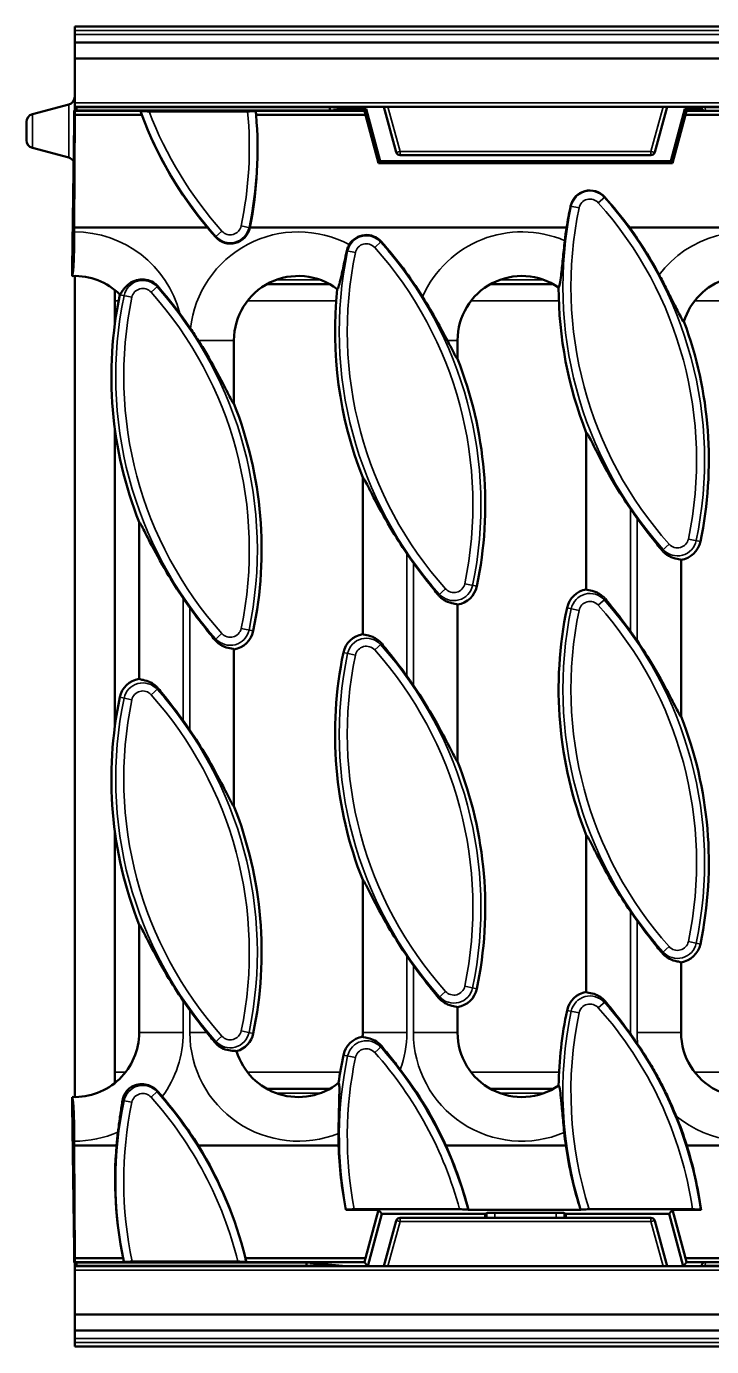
# Model space of a CAD drawing. Header units: millimetres. Extents: x 0 to 1485, y 0 to 1050.
# Drawn here: x 442.5 to 527.7, y 411.2 to 575.2 of the extents above; entities that cross this region are included whole.
import ezdxf

# ---------------------------------------------------------------- set-up
doc = ezdxf.new("R2010")
doc.units = ezdxf.units.MM
doc.header["$LTSCALE"] = 2.5
doc.layers.add('Sichtbar (ISO)', color=7, linetype='Continuous', lineweight=50)
doc.layers.add('Sichtbar schmal (ISO)', color=7, linetype='Continuous', lineweight=35)

msp = doc.modelspace()

# ---------------------------------------------------------------- linework, layer by layer
at = {"layer": 'Sichtbar (ISO)'}
for p, q in [((1448.542, 575.179), (448.542, 575.179)), ((448.542, 575.179), (448.542, 564.732)), ((1448.542, 573.179), (448.542, 573.179)), ((1448.542, 571.179), (448.542, 571.179)), ((447.801, 565.481), (443.283, 564.27)), ((480.233, 564.732), (448.49, 564.732)), ((448.49, 564.732), (448.49, 563.179)), ((448.542, 564.679), (448.49, 564.732)), ((448.542, 564.179), (448.49, 550.179)), ((448.542, 565.179), (487.279, 565.179)), ((456.687, 564.679), (448.542, 564.679)), ((448.542, 564.679), (448.542, 564.179)), ((448.542, 564.179), (456.876, 564.179)), ((448.78, 565.127), (480.233, 565.127)), ((448.78, 564.732), (448.78, 565.127)), ((456.697, 564.675), (456.687, 564.679)), ((470.027, 564.627), (457.779, 564.627)), ((471.03, 564.679), (471.023, 564.675)), ((484.542, 564.679), (471.03, 564.679)), ((471.073, 564.179), (484.676, 564.179)), ((480.233, 564.732), (480.233, 565.127)), ((480.233, 565.127), (482.41, 564.929)), ((482.542, 564.941), (480.233, 564.732)), ((484.743, 564.941), (482.542, 564.941)), ((484.542, 564.679), (484.743, 564.941)), ((484.676, 564.179), (484.542, 564.679)), ((486.301, 558.202), (484.676, 564.179)), ((486.485, 558.441), (484.743, 564.941)), ((488.487, 559.546), (486.933, 565.179)), ((487.44, 565.18), (521.645, 565.18)), ((522.151, 565.179), (520.597, 559.546)), ((521.805, 565.179), (681.279, 565.179)), ((524.341, 564.941), (522.599, 558.441)), ((524.408, 564.179), (522.783, 558.202)), ((526.486, 564.941), (524.341, 564.941)), ((524.542, 564.679), (524.341, 564.941)), ((524.542, 564.679), (524.408, 564.179)), ((524.408, 564.179), (565.829, 564.179)), ((566.052, 564.679), (524.542, 564.679)), ((526.408, 565.179), (526.443, 565.05)), ((556.283, 565.167), (526.802, 565.167)), ((442.542, 561.054), (442.542, 563.304)), ((448.49, 563.179), (448.228, 545.179)), ((447.801, 558.878), (443.283, 560.088)), ((486.301, 558.202), (486.485, 558.441)), ((522.783, 558.202), (486.301, 558.202)), ((522.599, 558.441), (486.485, 558.441)), ((488.969, 559.179), (520.115, 559.179)), ((522.783, 558.202), (522.599, 558.441)), ((448.49, 550.179), (448.49, 549.656)), ((448.49, 550.179), (465.02, 550.179)), ((470.292, 550.179), (509.647, 550.179)), ((517.483, 550.179), (536.904, 550.179)), ((448.228, 545.179), (448.228, 544.173)), ((448.542, 442.179), (448.542, 544.179)), ((472.447, 543.179), (480.193, 543.179)), ((500.225, 543.179), (507.971, 543.179)), ((453.542, 542.424), (453.542, 538.318)), ((468.32, 528.326), (468.32, 536.179)), ((496.098, 533.882), (496.098, 536.179)), ((453.542, 525.129), (453.542, 488.318)), ((512.098, 524.699), (512.098, 505.23)), ((484.32, 519.143), (484.32, 499.674)), ((456.542, 513.588), (456.542, 494.118)), ((523.876, 489.437), (523.876, 508.907)), ((496.098, 483.882), (496.098, 503.351)), ((468.32, 478.326), (468.32, 497.796)), ((453.542, 475.129), (453.542, 443.934)), ((512.098, 474.699), (512.098, 455.23)), ((484.32, 469.143), (484.32, 450.179)), ((456.542, 463.588), (456.542, 450.179)), ((523.876, 450.179), (523.876, 458.907)), ((496.098, 450.179), (496.098, 453.351)), ((480.193, 443.179), (472.447, 443.179)), ((507.971, 443.179), (500.225, 443.179)), ((448.228, 442.185), (448.228, 441.179)), ((448.228, 441.179), (448.49, 423.179)), ((448.49, 436.702), (448.49, 436.179)), ((448.49, 436.179), (448.542, 422.179)), ((448.49, 436.179), (453.741, 436.179)), ((463.877, 436.179), (481.329, 436.179)), ((494.645, 436.179), (509.548, 436.179)), ((524.57, 436.179), (538.415, 436.179)), ((482.223, 428.157), (482.263, 428.184)), ((486.301, 428.157), (482.223, 428.157)), ((483.268, 428.232), (496.357, 428.232)), ((486.301, 428.157), (484.676, 422.179)), ((486.686, 427.655), (486.301, 428.157)), ((497.401, 428.184), (497.41, 428.179)), ((497.454, 428.157), (511.393, 428.157)), ((511.425, 428.179), (511.432, 428.184)), ((512.462, 428.232), (525.285, 428.232)), ((522.398, 427.655), (522.783, 428.157)), ((524.408, 422.179), (522.783, 428.157)), ((526.347, 428.157), (522.783, 428.157)), ((526.298, 428.184), (526.347, 428.157)), ((486.686, 427.655), (484.951, 421.179)), ((499.542, 427.655), (486.686, 427.655)), ((486.933, 421.179), (488.487, 426.812)), ((520.115, 427.179), (488.969, 427.179)), ((499.542, 427.655), (499.725, 427.765)), ((499.542, 427.179), (499.542, 427.655)), ((500.721, 427.812), (508.363, 427.812)), ((509.36, 427.765), (509.542, 427.655)), ((522.398, 427.655), (509.542, 427.655)), ((509.542, 427.179), (509.542, 427.655)), ((520.597, 426.812), (522.151, 421.179)), ((524.134, 421.179), (522.398, 427.655)), ((448.49, 423.179), (448.49, 421.627)), ((448.542, 421.679), (448.49, 421.627)), ((448.49, 421.627), (477.346, 421.627)), ((448.542, 422.179), (448.542, 421.679)), ((448.542, 422.179), (454.565, 422.179)), ((448.542, 421.679), (454.667, 421.679)), ((448.542, 411.179), (448.542, 421.627)), ((448.78, 421.232), (448.78, 421.627)), ((454.667, 421.679), (454.674, 421.684)), ((455.682, 421.732), (468.824, 421.732)), ((484.676, 422.179), (469.746, 422.179)), ((469.861, 421.684), (469.87, 421.679)), ((484.542, 421.679), (469.87, 421.679)), ((477.346, 421.627), (482.277, 421.179)), ((477.346, 421.232), (477.346, 421.627)), ((484.676, 422.179), (484.542, 421.679)), ((484.926, 421.179), (484.542, 421.679)), ((524.159, 421.179), (524.542, 421.679)), ((524.542, 421.679), (524.408, 422.179)), ((524.408, 422.179), (544.562, 422.179)), ((524.542, 421.679), (544.882, 421.679)), ((487.279, 421.179), (448.542, 421.179)), ((477.346, 421.232), (448.78, 421.232)), ((479.523, 421.429), (477.346, 421.232)), ((521.645, 421.179), (487.44, 421.179)), ((681.279, 421.179), (521.805, 421.179)), ((526.443, 421.309), (526.408, 421.179)), ((526.802, 421.192), (556.283, 421.192)), ((448.542, 415.179), (1448.542, 415.179)), ((448.542, 413.179), (1448.542, 413.179)), ((448.542, 411.179), (1448.542, 411.179))]:
    msp.add_line(p, q, dxfattribs=at)
for centre, radius, start, end in [((447.542, 566.447), 1, 285, 0), ((443.542, 563.304), 1, 105, 180), ((502.614, 581.724), 48.988, 200.36126, 200.98631), ((422.249, 560.19), 48.988, 4.67081, 5.25781), ((526.926, 565.179), 0.5, 195, 231.45034), ((443.542, 561.054), 1, 180, 255), ((488.969, 559.679), 0.5, 195.42277, 270), ((520.115, 559.679), 0.5, 270, 344.57723), ((447.542, 557.912), 1, 28.61193, 75), ((502.614, 581.724), 49.075, 219.9997, 221.785), ((467.866, 550.673), 2.475, 221.785, 348.215), ((422.249, 560.19), 49.075, 348.215, 348.22952), ((558.169, 542.835), 49.075, 171.39317, 173.30397), ((477.804, 521.301), 49.075, 27.98404, 36.04675), ((484.774, 546.797), 2.475, 41.785, 148.90769), ((450.026, 515.746), 49.075, 31.76556, 41.785), ((448.542, 536.179), 8, 45.45113, 92.25264), ((476.32, 536.179), 8, 52.77023, 180), ((504.098, 536.179), 8, 55.25884, 180), ((531.876, 536.179), 8, 52.12771, 162.98103), ((502.614, 531.724), 49.513, 168.215, 201.48707), ((456.996, 541.241), 2.913, 167.32634, 168.215), ((530.391, 537.279), 49.513, 173.89055, 201.48707), ((558.169, 542.835), 49.513, 180.09475, 201.48707), ((422.249, 510.19), 49.075, 34.02211, 36.68994), ((477.804, 521.301), 49.513, 348.215, 20.35163), ((450.026, 515.746), 49.513, 348.215, 21.48707), ((422.249, 510.19), 49.513, 348.215, 21.48707), ((558.169, 542.835), 49.075, 214.18932, 215.86414), ((523.422, 511.784), 2.913, 278.9616, 348.215), ((530.391, 537.279), 49.075, 214.18932, 215.86414), ((495.644, 506.228), 2.913, 278.9616, 348.215), ((512.551, 502.353), 2.913, 98.9616, 168.215), ((502.614, 531.724), 49.075, 214.18932, 215.86414), ((558.169, 492.835), 49.513, 168.215, 201.48707), ((467.866, 500.673), 2.913, 278.9616, 348.215), ((484.774, 496.797), 2.913, 98.9616, 168.215), ((477.804, 471.301), 49.075, 34.18932, 35.86414), ((530.391, 487.279), 49.513, 168.215, 201.48707), ((456.996, 491.241), 2.913, 98.9616, 168.215), ((450.026, 465.746), 49.075, 34.18932, 35.86414), ((502.614, 481.724), 49.513, 168.215, 201.48707), ((422.249, 460.19), 49.075, 34.18932, 35.86414), ((477.804, 471.301), 49.513, 348.215, 21.48707), ((450.026, 465.746), 49.513, 348.215, 21.48707), ((422.249, 460.19), 49.513, 348.215, 21.48707), ((558.169, 492.835), 49.075, 214.18932, 215.86414), ((523.422, 461.784), 2.913, 278.9616, 348.215), ((530.391, 487.279), 49.075, 214.18932, 215.86414), ((495.644, 456.228), 2.913, 278.9616, 348.215), ((512.551, 452.353), 2.913, 98.9616, 168.215), ((502.614, 481.724), 49.075, 214.18932, 215.86414), ((558.169, 442.835), 49.513, 168.215, 179.10369), ((448.542, 450.179), 8, 267.74736, 0), ((467.866, 450.673), 2.913, 285.82209, 348.215), ((484.774, 446.797), 2.913, 99.2831, 168.215), ((476.32, 450.179), 8, 356.36029, 0), ((504.098, 450.179), 8, 180, 304.79339), ((477.804, 421.301), 49.075, 34.03523, 35.86531), ((531.876, 450.179), 8, 180, 306.65347), ((476.32, 450.179), 8, 196.77438, 308.76618), ((530.391, 437.279), 49.513, 168.215, 172.26714), ((450.026, 415.746), 49.075, 24.60582, 37.44438), ((422.249, 410.19), 49.075, 31.97697, 40.75463), ((477.804, 421.301), 49.075, 17.64797, 22.17556), ((502.614, 431.724), 49.075, 172.86321, 174.79115), ((530.391, 437.279), 49.075, 179.55224, 181.28461), ((558.169, 442.835), 49.075, 185.9238, 187.79471), ((488.969, 426.679), 0.5, 90, 164.57723), ((520.115, 426.679), 0.5, 15.42277, 90), ((502.614, 431.724), 48.988, 191.23527, 191.83212), ((422.249, 410.19), 48.988, 13.56396, 14.16632), ((526.926, 421.179), 0.5, 128.54966, 165)]:
    msp.add_arc(centre, radius, start, end, dxfattribs=at)
for centre, major_axis, ratio, start_param, end_param in [((502.614, 581.418), (0, -48.88), 0.9999805, 5.0728279, 5.4057186), ((422.249, 559.884), (0, 49.014), 0.9999805, 4.5130771, 4.8001369), ((526.788, 565.692), (0.137, -0.51), 0.947813, 5.8149227, 6.0344777), ((512.551, 552.337), (0, 2.462), 0.9999805, 5.4463248, 7.6421811), ((558.169, 542.528), (0, -49.123), 0.9999805, 4.5005884, 4.5559955), ((477.804, 520.993), (0, 49.257), 0.9999805, 5.3465668, 5.4463248), ((502.614, 432.03), (0, -49.049), 0.9999805, 4.6277026, 4.9146072), ((422.249, 410.496), (0, 48.915), 0.9999805, 4.953574, 5.2651826), ((530.391, 437.586), (0, -49.084), 0.9999805, 4.7410569, 4.9056969), ((450.026, 416.052), (0, 48.949), 0.9999805, 4.962284, 5.1361524), ((558.169, 443.142), (0, -49.119), 0.9999805, 4.8546212, 5.0224113), ((477.804, 421.607), (0, 48.984), 0.9999805, 4.8464974, 5.0144434), ((500.721, 427.76), (1, 0), 0.0524078, 1.5707963, 3.0543262), ((508.363, 427.76), (1, 0), 0.0524078, 0.0872665, 1.5707963), ((526.788, 420.666), (0.137, 0.51), 0.947813, 0.2487076, 0.4682626)]:
    msp.add_ellipse(centre, major_axis=major_axis, ratio=ratio, start_param=start_param, end_param=end_param, dxfattribs=at)
for points, knots in [([(457.779, 564.627), (457.644, 564.627), (457.485, 564.628), (457.237, 564.634), (457.103, 564.638), (456.916, 564.647), (456.827, 564.654), (456.737, 564.664), (456.708, 564.67), (456.697, 564.675)], [0.45939359, 0.45939359, 0.45939359, 0.45939359, 0.4998742, 0.4998742, 0.5393655, 0.5393655, 0.57730572, 0.57730572, 0.60521868, 0.60521868, 0.60521868, 0.60521868]), ([(471.023, 564.675), (471.014, 564.669), (470.988, 564.664), (470.905, 564.653), (470.823, 564.647), (470.649, 564.638), (470.525, 564.633), (470.297, 564.628), (470.151, 564.627), (470.027, 564.627)], [0.00844283, 0.00844283, 0.00844283, 0.00844283, 0.03703148, 0.03703148, 0.07402548, 0.07402548, 0.1110841, 0.1110841, 0.14829032, 0.14829032, 0.14829032, 0.14829032]), ([(448.49, 549.656), (448.49, 549.317), (448.488, 548.947), (448.48, 548.222), (448.475, 547.867), (448.461, 547.24), (448.452, 546.91), (448.431, 546.294), (448.418, 546.008), (448.393, 545.528), (448.378, 545.289), (448.346, 544.876), (448.328, 544.703), (448.295, 544.442), (448.277, 544.33), (448.248, 544.219), (448.238, 544.191), (448.228, 544.173)], [0.81498776, 0.81498776, 0.81498776, 0.81498776, 0.9167249, 0.9167249, 1.01846204, 1.01846204, 1.1203238, 1.1203238, 1.22218557, 1.22218557, 1.32419673, 1.32419673, 1.42620789, 1.42620789, 1.52825925, 1.52825925, 1.58193769, 1.58193769, 1.58193769, 1.58193769]), ([(482.345, 547.304), (482.37, 547.413), (482.401, 547.521), (482.497, 547.783), (482.568, 547.933), (482.654, 548.075)], [-0.083903545, -0.083903545, -0.083903545, -0.083903545, -0.04982625, -0.04982625, 0, 0, 0, 0]), ([(508.657, 542.753), (508.71, 542.784), (508.762, 542.941), (508.862, 543.474), (508.911, 543.843), (509.028, 544.853), (509.098, 545.542), (509.253, 547.01), (509.338, 547.781), (509.429, 548.557)], [-0.84847316, -0.84847316, -0.84847316, -0.84847316, -0.66283823, -0.66283823, -0.47724944, -0.47724944, -0.23448502, -0.23448502, 0, 0, 0, 0]), ([(481.16, 542.549), (481.218, 542.576), (481.286, 542.727), (481.445, 543.246), (481.534, 543.607), (481.757, 544.586), (481.896, 545.242), (482.144, 546.389), (482.243, 546.842), (482.345, 547.304)], [-0.84066983, -0.84066983, -0.84066983, -0.84066983, -0.65304242, -0.65304242, -0.46580905, -0.46580905, -0.22987936, -0.22987936, -0.08609068, -0.08609068, -0.08609068, -0.08609068]), ([(454.154, 541.88), (454.211, 541.9), (454.285, 542.024), (454.466, 542.314), (454.599, 542.526), (455.001, 542.985), (455.257, 543.212), (455.844, 543.546), (456.142, 543.657), (456.765, 543.768), (457.09, 543.771), (457.735, 543.648), (458.042, 543.528), (458.517, 543.224), (458.695, 543.072), (458.85, 542.898)], [-0.84787272, -0.84787272, -0.84787272, -0.84787272, -0.74628622, -0.74628622, -0.62471501, -0.62471501, -0.50102747, -0.50102747, -0.39652118, -0.39652118, -0.29431906, -0.29431906, -0.19487339, -0.19487339, -0.12467556, -0.12467556, -0.12467556, -0.12467556]), ([(521.141, 544.329), (521.425, 543.794), (521.704, 543.26), (522.24, 542.218), (522.496, 541.711), (523.073, 540.563), (523.364, 539.977), (523.76, 539.209), (523.907, 538.936), (524.114, 538.606), (524.184, 538.522), (524.226, 538.521)], [-0.84457656, -0.84457656, -0.84457656, -0.84457656, -0.68304025, -0.68304025, -0.52116384, -0.52116384, -0.29205806, -0.29205806, -0.13201499, -0.13201499, 0, 0, 0, 0]), ([(491.75, 541.581), (492.43, 540.484), (493.017, 539.486), (493.993, 537.771), (494.457, 536.912), (494.834, 536.179)], [-0.50305137, -0.50305137, -0.50305137, -0.50305137, -0.28176092, -0.28176092, 0, 0, 0, 0]), ([(463.887, 536.179), (464.231, 535.639), (464.57, 535.089), (465.675, 533.232), (466.382, 531.927), (467.335, 530.086), (467.735, 529.279), (468.074, 528.658), (468.148, 528.529), (468.259, 528.365), (468.298, 528.324), (468.32, 528.326)], [3.7439452, 3.7439452, 3.7439452, 3.7439452, 3.9247289, 3.9247289, 4.355561, 4.355561, 4.6258932, 4.6258932, 4.7021961, 4.7021961, 4.7731285, 4.7731285, 4.7731285, 4.7731285]), ([(494.834, 536.179), (495.097, 535.669), (495.338, 535.19), (495.67, 534.548), (495.798, 534.305), (495.995, 533.972), (496.065, 533.879), (496.098, 533.882)], [1.15075263, 1.15075263, 1.15075263, 1.15075263, 1.33280125, 1.33280125, 1.44566976, 1.44566976, 1.55314882, 1.55314882, 1.55314882, 1.55314882]), ([(517.575, 515.258), (516.88, 516.282), (516.176, 517.385), (514.743, 519.793), (514.035, 521.098), (513.083, 522.939), (512.682, 523.747), (512.344, 524.368), (512.27, 524.496), (512.159, 524.66), (512.119, 524.701), (512.098, 524.699)], [3.5624746, 3.5624746, 3.5624746, 3.5624746, 3.9247289, 3.9247289, 4.355561, 4.355561, 4.6258932, 4.6258932, 4.7021961, 4.7021961, 4.7731285, 4.7731285, 4.7731285, 4.7731285]), ([(489.797, 509.703), (489.102, 510.726), (488.398, 511.83), (486.965, 514.237), (486.258, 515.542), (485.305, 517.383), (484.905, 518.191), (484.566, 518.812), (484.492, 518.94), (484.381, 519.104), (484.342, 519.145), (484.32, 519.143)], [3.5624746, 3.5624746, 3.5624746, 3.5624746, 3.9247289, 3.9247289, 4.355561, 4.355561, 4.6258932, 4.6258932, 4.7021961, 4.7021961, 4.7731285, 4.7731285, 4.7731285, 4.7731285]), ([(462.019, 504.147), (461.324, 505.171), (460.62, 506.274), (459.187, 508.682), (458.48, 509.987), (457.528, 511.828), (457.127, 512.635), (456.788, 513.256), (456.714, 513.385), (456.603, 513.549), (456.564, 513.59), (456.542, 513.588)], [3.5624746, 3.5624746, 3.5624746, 3.5624746, 3.9247289, 3.9247289, 4.355561, 4.355561, 4.6258932, 4.6258932, 4.7021961, 4.7021961, 4.7731285, 4.7731285, 4.7731285, 4.7731285]), ([(521.513, 510.078), (521.307, 510.327), (521.095, 510.585), (520.173, 511.724), (519.438, 512.669), (518.656, 513.729), (518.527, 513.905), (518.398, 514.084)], [0.63592099, 0.63592099, 0.63592099, 0.63592099, 0.73601981, 0.73601981, 1.06711662, 1.06711662, 1.13164015, 1.13164015, 1.13164015, 1.13164015]), ([(523.876, 508.907), (523.833, 508.942), (523.726, 508.966), (523.336, 509.039), (523.006, 509.098), (522.506, 509.308), (522.354, 509.383), (522.046, 509.575), (521.891, 509.693), (521.672, 509.898), (521.591, 509.984), (521.513, 510.078)], [1.75499496, 1.75499496, 1.75499496, 1.75499496, 1.89264701, 1.89264701, 2.07209446, 2.07209446, 2.13653076, 2.13653076, 2.20096706, 2.20096706, 2.2396712, 2.2396712, 2.2396712, 2.2396712]), ([(493.735, 504.523), (493.529, 504.772), (493.318, 505.03), (492.395, 506.168), (491.66, 507.113), (490.878, 508.174), (490.75, 508.35), (490.621, 508.528)], [0.63592099, 0.63592099, 0.63592099, 0.63592099, 0.73601981, 0.73601981, 1.06711662, 1.06711662, 1.13164015, 1.13164015, 1.13164015, 1.13164015]), ([(512.098, 505.23), (512.141, 505.195), (512.248, 505.17), (512.638, 505.097), (512.967, 505.039), (513.467, 504.828), (513.619, 504.754), (513.927, 504.561), (514.082, 504.443), (514.301, 504.238), (514.382, 504.152), (514.46, 504.058)], [1.75499496, 1.75499496, 1.75499496, 1.75499496, 1.89264701, 1.89264701, 2.07209446, 2.07209446, 2.13653076, 2.13653076, 2.20096706, 2.20096706, 2.2396712, 2.2396712, 2.2396712, 2.2396712]), ([(496.098, 503.351), (496.055, 503.386), (495.948, 503.41), (495.558, 503.484), (495.229, 503.542), (494.728, 503.752), (494.576, 503.827), (494.269, 504.019), (494.113, 504.138), (493.895, 504.343), (493.813, 504.429), (493.735, 504.523)], [1.75499496, 1.75499496, 1.75499496, 1.75499496, 1.89264701, 1.89264701, 2.07209446, 2.07209446, 2.13653076, 2.13653076, 2.20096706, 2.20096706, 2.2396712, 2.2396712, 2.2396712, 2.2396712]), ([(514.46, 504.058), (514.666, 503.809), (514.878, 503.551), (515.801, 502.412), (516.535, 501.467), (517.317, 500.407), (517.446, 500.231), (517.575, 500.053)], [0.63592099, 0.63592099, 0.63592099, 0.63592099, 0.73601981, 0.73601981, 1.06711662, 1.06711662, 1.13164015, 1.13164015, 1.13164015, 1.13164015]), ([(465.958, 498.967), (465.752, 499.216), (465.54, 499.474), (464.617, 500.613), (463.883, 501.558), (463.1, 502.618), (462.972, 502.794), (462.843, 502.973)], [0.63592099, 0.63592099, 0.63592099, 0.63592099, 0.73601981, 0.73601981, 1.06711662, 1.06711662, 1.13164015, 1.13164015, 1.13164015, 1.13164015]), ([(468.32, 497.796), (468.277, 497.83), (468.17, 497.855), (467.78, 497.928), (467.451, 497.987), (466.951, 498.197), (466.799, 498.272), (466.491, 498.464), (466.335, 498.582), (466.117, 498.787), (466.035, 498.873), (465.958, 498.967)], [1.75499496, 1.75499496, 1.75499496, 1.75499496, 1.89264701, 1.89264701, 2.07209446, 2.07209446, 2.13653076, 2.13653076, 2.20096706, 2.20096706, 2.2396712, 2.2396712, 2.2396712, 2.2396712]), ([(484.32, 499.674), (484.363, 499.639), (484.47, 499.615), (484.86, 499.541), (485.189, 499.483), (485.689, 499.273), (485.841, 499.198), (486.149, 499.006), (486.305, 498.887), (486.523, 498.682), (486.605, 498.597), (486.682, 498.503)], [1.75499496, 1.75499496, 1.75499496, 1.75499496, 1.89264701, 1.89264701, 2.07209446, 2.07209446, 2.13653076, 2.13653076, 2.20096706, 2.20096706, 2.2396712, 2.2396712, 2.2396712, 2.2396712]), ([(518.398, 498.878), (519.094, 497.855), (519.798, 496.751), (521.23, 494.343), (521.938, 493.038), (522.89, 491.197), (523.291, 490.39), (523.63, 489.769), (523.703, 489.641), (523.814, 489.476), (523.854, 489.436), (523.876, 489.437)], [3.5624746, 3.5624746, 3.5624746, 3.5624746, 3.9247289, 3.9247289, 4.355561, 4.355561, 4.6258932, 4.6258932, 4.7021961, 4.7021961, 4.7731285, 4.7731285, 4.7731285, 4.7731285]), ([(486.682, 498.503), (486.888, 498.253), (487.1, 497.995), (488.023, 496.857), (488.757, 495.912), (489.54, 494.852), (489.668, 494.676), (489.797, 494.497)], [0.63592099, 0.63592099, 0.63592099, 0.63592099, 0.73601981, 0.73601981, 1.06711662, 1.06711662, 1.13164015, 1.13164015, 1.13164015, 1.13164015]), ([(456.542, 494.118), (456.585, 494.084), (456.692, 494.059), (457.082, 493.986), (457.411, 493.927), (457.912, 493.717), (458.064, 493.642), (458.371, 493.45), (458.527, 493.332), (458.745, 493.127), (458.827, 493.041), (458.905, 492.947)], [1.75499496, 1.75499496, 1.75499496, 1.75499496, 1.89264701, 1.89264701, 2.07209446, 2.07209446, 2.13653076, 2.13653076, 2.20096706, 2.20096706, 2.2396712, 2.2396712, 2.2396712, 2.2396712]), ([(458.905, 492.947), (459.111, 492.698), (459.322, 492.44), (460.245, 491.301), (460.98, 490.356), (461.762, 489.296), (461.89, 489.12), (462.019, 488.942)], [0.63592099, 0.63592099, 0.63592099, 0.63592099, 0.73601981, 0.73601981, 1.06711662, 1.06711662, 1.13164015, 1.13164015, 1.13164015, 1.13164015]), ([(490.621, 493.322), (491.316, 492.299), (492.02, 491.195), (493.453, 488.788), (494.16, 487.483), (495.112, 485.642), (495.513, 484.834), (495.852, 484.213), (495.926, 484.085), (496.037, 483.921), (496.076, 483.88), (496.098, 483.882)], [3.5624746, 3.5624746, 3.5624746, 3.5624746, 3.9247289, 3.9247289, 4.355561, 4.355561, 4.6258932, 4.6258932, 4.7021961, 4.7021961, 4.7731285, 4.7731285, 4.7731285, 4.7731285]), ([(462.843, 487.767), (463.538, 486.743), (464.242, 485.64), (465.675, 483.232), (466.382, 481.927), (467.335, 480.086), (467.735, 479.279), (468.074, 478.658), (468.148, 478.529), (468.259, 478.365), (468.298, 478.324), (468.32, 478.326)], [3.5624746, 3.5624746, 3.5624746, 3.5624746, 3.9247289, 3.9247289, 4.355561, 4.355561, 4.6258932, 4.6258932, 4.7021961, 4.7021961, 4.7731285, 4.7731285, 4.7731285, 4.7731285]), ([(517.575, 465.258), (516.88, 466.282), (516.176, 467.385), (514.743, 469.793), (514.035, 471.098), (513.083, 472.939), (512.682, 473.747), (512.344, 474.368), (512.27, 474.496), (512.159, 474.66), (512.119, 474.701), (512.098, 474.699)], [3.5624746, 3.5624746, 3.5624746, 3.5624746, 3.9247289, 3.9247289, 4.355561, 4.355561, 4.6258932, 4.6258932, 4.7021961, 4.7021961, 4.7731285, 4.7731285, 4.7731285, 4.7731285]), ([(489.797, 459.703), (489.102, 460.726), (488.398, 461.83), (486.965, 464.237), (486.258, 465.542), (485.305, 467.383), (484.905, 468.191), (484.566, 468.812), (484.492, 468.94), (484.381, 469.104), (484.342, 469.145), (484.32, 469.143)], [3.5624746, 3.5624746, 3.5624746, 3.5624746, 3.9247289, 3.9247289, 4.355561, 4.355561, 4.6258932, 4.6258932, 4.7021961, 4.7021961, 4.7731285, 4.7731285, 4.7731285, 4.7731285]), ([(462.019, 454.147), (461.324, 455.171), (460.62, 456.274), (459.187, 458.682), (458.48, 459.987), (457.528, 461.828), (457.127, 462.635), (456.788, 463.256), (456.714, 463.385), (456.603, 463.549), (456.564, 463.59), (456.542, 463.588)], [3.5624746, 3.5624746, 3.5624746, 3.5624746, 3.9247289, 3.9247289, 4.355561, 4.355561, 4.6258932, 4.6258932, 4.7021961, 4.7021961, 4.7731285, 4.7731285, 4.7731285, 4.7731285]), ([(521.513, 460.078), (521.307, 460.327), (521.095, 460.585), (520.173, 461.724), (519.438, 462.669), (518.656, 463.729), (518.527, 463.905), (518.398, 464.084)], [0.63592099, 0.63592099, 0.63592099, 0.63592099, 0.73601981, 0.73601981, 1.06711662, 1.06711662, 1.13164015, 1.13164015, 1.13164015, 1.13164015]), ([(523.876, 458.907), (523.833, 458.942), (523.726, 458.966), (523.336, 459.039), (523.006, 459.098), (522.506, 459.308), (522.354, 459.383), (522.046, 459.575), (521.891, 459.693), (521.672, 459.898), (521.591, 459.984), (521.513, 460.078)], [1.75499496, 1.75499496, 1.75499496, 1.75499496, 1.89264701, 1.89264701, 2.07209446, 2.07209446, 2.13653076, 2.13653076, 2.20096706, 2.20096706, 2.2396712, 2.2396712, 2.2396712, 2.2396712]), ([(493.735, 454.523), (493.529, 454.772), (493.318, 455.03), (492.395, 456.168), (491.66, 457.113), (490.878, 458.174), (490.75, 458.35), (490.621, 458.528)], [0.63592099, 0.63592099, 0.63592099, 0.63592099, 0.73601981, 0.73601981, 1.06711662, 1.06711662, 1.13164015, 1.13164015, 1.13164015, 1.13164015]), ([(496.098, 453.351), (496.055, 453.386), (495.948, 453.41), (495.558, 453.484), (495.229, 453.542), (494.728, 453.752), (494.576, 453.827), (494.269, 454.019), (494.113, 454.138), (493.895, 454.343), (493.813, 454.429), (493.735, 454.523)], [1.75499496, 1.75499496, 1.75499496, 1.75499496, 1.89264701, 1.89264701, 2.07209446, 2.07209446, 2.13653076, 2.13653076, 2.20096706, 2.20096706, 2.2396712, 2.2396712, 2.2396712, 2.2396712]), ([(512.098, 455.23), (512.141, 455.195), (512.248, 455.17), (512.638, 455.097), (512.967, 455.039), (513.467, 454.828), (513.619, 454.754), (513.927, 454.561), (514.082, 454.443), (514.301, 454.238), (514.382, 454.152), (514.46, 454.058)], [1.75499496, 1.75499496, 1.75499496, 1.75499496, 1.89264701, 1.89264701, 2.07209446, 2.07209446, 2.13653076, 2.13653076, 2.20096706, 2.20096706, 2.2396712, 2.2396712, 2.2396712, 2.2396712]), ([(464.971, 450.179), (464.375, 450.924), (463.774, 451.705), (463.1, 452.618), (462.972, 452.794), (462.843, 452.973)], [0.79100906, 0.79100906, 0.79100906, 0.79100906, 1.06711662, 1.06711662, 1.13164015, 1.13164015, 1.13164015, 1.13164015]), ([(514.46, 454.058), (514.666, 453.809), (514.878, 453.551), (515.801, 452.412), (516.535, 451.467), (517.287, 450.448), (517.385, 450.314), (517.483, 450.179)], [0.63592099, 0.63592099, 0.63592099, 0.63592099, 0.73601981, 0.73601981, 1.06711662, 1.06711662, 1.11633714, 1.11633714, 1.11633714, 1.11633714]), ([(465.961, 448.97), (465.838, 449.116), (465.716, 449.263), (465.386, 449.664), (465.178, 449.92), (464.971, 450.179)], [-0.16398757, -0.16398757, -0.16398757, -0.16398757, -0.10303818, -0.10303818, 0, 0, 0, 0]), ([(484.304, 449.671), (484.352, 449.63), (484.481, 449.607), (484.855, 449.538), (485.124, 449.489), (485.697, 449.275), (485.978, 449.13), (486.399, 448.799), (486.546, 448.657), (486.677, 448.498)], [-0.5550887, -0.5550887, -0.5550887, -0.5550887, -0.44604874, -0.44604874, -0.31965446, -0.31965446, -0.20692981, -0.20692981, -0.13951763, -0.13951763, -0.13951763, -0.13951763]), ([(468.66, 447.87), (468.581, 447.912), (468.381, 447.911), (467.862, 447.955), (467.564, 447.996), (466.956, 448.202), (466.67, 448.345), (466.247, 448.666), (466.096, 448.808), (465.961, 448.97)], [-0.59336307, -0.59336307, -0.59336307, -0.59336307, -0.44532861, -0.44532861, -0.31559513, -0.31559513, -0.20247926, -0.20247926, -0.13438632, -0.13438632, -0.13438632, -0.13438632]), ([(486.677, 448.498), (487, 448.103), (487.336, 447.688), (488.111, 446.717), (488.552, 446.153), (488.989, 445.583)], [-0.38546058, -0.38546058, -0.38546058, -0.38546058, -0.2155039, -0.2155039, 0, 0, 0, 0]), ([(518.472, 448.769), (518.784, 448.307), (519.09, 447.84), (519.659, 446.94), (519.928, 446.499), (520.541, 445.459), (520.867, 444.874), (521.523, 443.634), (521.828, 443.021), (522.529, 441.534), (522.899, 440.684), (523.249, 439.824)], [-0.99820779, -0.99820779, -0.99820779, -0.99820779, -0.83331387, -0.83331387, -0.68274343, -0.68274343, -0.48216198, -0.48216198, -0.2785039, -0.2785039, 0, 0, 0, 0]), ([(454.487, 441.765), (454.51, 441.908), (454.545, 442.049), (454.655, 442.363), (454.738, 442.536), (454.95, 442.866), (455.077, 443.018), (455.39, 443.307), (455.569, 443.429), (456.041, 443.668), (456.352, 443.755), (456.953, 443.805), (457.24, 443.781), (457.764, 443.648), (458.001, 443.551), (458.453, 443.278), (458.663, 443.104), (458.845, 442.895), (458.846, 442.895), (458.846, 442.895)], [-0.72077192, -0.72077192, -0.72077192, -0.72077192, -0.66846767, -0.66846767, -0.60254602, -0.60254602, -0.53654415, -0.53654415, -0.46444917, -0.46444917, -0.35613306, -0.35613306, -0.2608584, -0.2608584, -0.17875873, -0.17875873, -0.09496697, -0.09496697, -0.09481806, -0.09481806, -0.09481806, -0.09481806]), ([(481.318, 437.663), (481.322, 438.189), (481.329, 438.713), (481.348, 439.735), (481.36, 440.231), (481.391, 441.447), (481.411, 442.102), (481.425, 443.017), (481.424, 443.355), (481.395, 443.794), (481.369, 443.916), (481.329, 443.942)], [-0.83977515, -0.83977515, -0.83977515, -0.83977515, -0.69544149, -0.69544149, -0.55146659, -0.55146659, -0.32238589, -0.32238589, -0.14930156, -0.14930156, 0, 0, 0, 0]), ([(509.356, 437.77), (509.313, 438.184), (509.272, 438.598), (509.193, 439.41), (509.156, 439.808), (509.057, 440.895), (509, 441.545), (508.898, 442.543), (508.853, 442.923), (508.76, 443.435), (508.713, 443.58), (508.663, 443.61)], [-0.84771575, -0.84771575, -0.84771575, -0.84771575, -0.72308485, -0.72308485, -0.59820571, -0.59820571, -0.36768635, -0.36768635, -0.17591504, -0.17591504, 0, 0, 0, 0]), ([(448.228, 442.185), (448.238, 442.168), (448.248, 442.14), (448.277, 442.028), (448.295, 441.916), (448.328, 441.655), (448.346, 441.482), (448.378, 441.07), (448.393, 440.831), (448.418, 440.35), (448.431, 440.064), (448.452, 439.449), (448.461, 439.119), (448.475, 438.492), (448.48, 438.137), (448.488, 437.412), (448.49, 437.041), (448.49, 436.702)], [1.67911596, 1.67911596, 1.67911596, 1.67911596, 1.7327944, 1.7327944, 1.83484576, 1.83484576, 1.93685692, 1.93685692, 2.03886808, 2.03886808, 2.14072985, 2.14072985, 2.24259161, 2.24259161, 2.34432875, 2.34432875, 2.44606589, 2.44606589, 2.44606589, 2.44606589]), ([(453.919, 437.821), (453.997, 438.45), (454.081, 439.075), (454.252, 440.27), (454.338, 440.839), (454.446, 441.514), (454.466, 441.641), (454.487, 441.765)], [-0.53747528, -0.53747528, -0.53747528, -0.53747528, -0.384724, -0.384724, -0.23855347, -0.23855347, -0.2038888, -0.2038888, -0.2038888, -0.2038888]), ([(482.263, 428.184), (482.271, 428.189), (482.297, 428.195), (482.38, 428.205), (482.462, 428.212), (482.637, 428.221), (482.762, 428.225), (482.993, 428.23), (483.142, 428.232), (483.268, 428.232)], [0.00844108, 0.00844108, 0.00844108, 0.00844108, 0.03686343, 0.03686343, 0.07384379, 0.07384379, 0.11119893, 0.11119893, 0.14907195, 0.14907195, 0.14907195, 0.14907195]), ([(496.357, 428.232), (496.486, 428.232), (496.639, 428.23), (496.877, 428.225), (497.006, 428.221), (497.188, 428.211), (497.274, 428.205), (497.362, 428.195), (497.39, 428.189), (497.401, 428.184)], [0.45187859, 0.45187859, 0.45187859, 0.45187859, 0.49065248, 0.49065248, 0.52901746, 0.52901746, 0.56660962, 0.56660962, 0.59488249, 0.59488249, 0.59488249, 0.59488249]), ([(511.432, 428.184), (511.439, 428.189), (511.465, 428.194), (511.547, 428.205), (511.63, 428.211), (511.808, 428.221), (511.936, 428.225), (512.175, 428.23), (512.33, 428.232), (512.462, 428.232)], [0.0084389, 0.0084389, 0.0084389, 0.0084389, 0.03650299, 0.03650299, 0.07355141, 0.07355141, 0.11167196, 0.11167196, 0.15106918, 0.15106918, 0.15106918, 0.15106918]), ([(525.285, 428.232), (525.41, 428.232), (525.557, 428.23), (525.789, 428.225), (525.914, 428.221), (526.091, 428.212), (526.175, 428.205), (526.261, 428.195), (526.288, 428.189), (526.298, 428.184)], [0.44657498, 0.44657498, 0.44657498, 0.44657498, 0.48411357, 0.48411357, 0.52161367, 0.52161367, 0.55890571, 0.55890571, 0.58744516, 0.58744516, 0.58744516, 0.58744516]), ([(454.674, 421.684), (454.682, 421.689), (454.708, 421.695), (454.79, 421.705), (454.872, 421.712), (455.048, 421.721), (455.173, 421.725), (455.405, 421.73), (455.555, 421.732), (455.682, 421.732)], [0.00844072, 0.00844072, 0.00844072, 0.00844072, 0.03681489, 0.03681489, 0.0738001, 0.0738001, 0.11125207, 0.11125207, 0.14932454, 0.14932454, 0.14932454, 0.14932454]), ([(468.824, 421.732), (468.952, 421.732), (469.103, 421.73), (469.34, 421.725), (469.468, 421.721), (469.649, 421.712), (469.735, 421.705), (469.822, 421.695), (469.851, 421.689), (469.861, 421.684)], [0.45071398, 0.45071398, 0.45071398, 0.45071398, 0.48922035, 0.48922035, 0.52740359, 0.52740359, 0.56493631, 0.56493631, 0.59326669, 0.59326669, 0.59326669, 0.59326669])]:
    msp.add_open_spline(points, degree=3, knots=knots, dxfattribs=at)
for points in [[(487.279, 565.179), (487.332, 565.179), (487.387, 565.18), (487.44, 565.18)], [(521.645, 565.18), (521.697, 565.18), (521.752, 565.179), (521.805, 565.179)], [(458.85, 542.898), (459.845, 541.778), (460.745, 540.66), (461.601, 539.512)], [(462.923, 537.648), (463.252, 537.161), (463.573, 536.673), (463.887, 536.179)], [(517.483, 450.179), (517.514, 450.137), (517.544, 450.095), (517.574, 450.053)], [(458.846, 442.895), (459.037, 442.674), (459.231, 442.451), (459.424, 442.227)], [(487.44, 421.179), (487.387, 421.179), (487.332, 421.179), (487.279, 421.179)], [(521.805, 421.179), (521.752, 421.179), (521.697, 421.179), (521.645, 421.179)]]:
    msp.add_open_spline(points, degree=3, dxfattribs=at)
for points, weights in [([(497.41, 428.179), (497.432, 428.168), (497.454, 428.157)], [1, 1.00000081005, 1.00000152057]), ([(511.393, 428.157), (511.409, 428.168), (511.425, 428.179)], [1.00000156605, 1.00000083418, 1])]:
    msp.add_rational_spline(points, weights, degree=2, dxfattribs=at)
at = {"layer": 'Sichtbar schmal (ISO)'}
for p, q in [((448.542, 574.679), (1448.542, 574.679)), ((1448.542, 574.179), (448.542, 574.179)), ((448.542, 573.154), (1448.542, 573.154)), ((443.283, 564.27), (443.283, 560.088)), ((447.801, 558.878), (447.801, 565.481)), ((1448.542, 565.679), (448.542, 565.679)), ((488.969, 559.636), (487.44, 565.18)), ((521.645, 565.18), (520.115, 559.636)), ((526.908, 564.769), (526.802, 565.167)), ((488.969, 559.636), (488.969, 559.179)), ((520.115, 559.636), (488.969, 559.636)), ((520.115, 559.179), (520.115, 559.636)), ((510.145, 552.855), (511.197, 552.635)), ((514.379, 553.986), (513.583, 553.275)), ((466.021, 549.023), (466.834, 549.751)), ((469.221, 550.39), (470.289, 550.167)), ((486.619, 548.446), (485.805, 547.719)), ((482.345, 547.304), (483.419, 547.08)), ((458.85, 542.898), (458.028, 542.164)), ((479.104, 543.679), (473.536, 543.679)), ((506.882, 543.679), (501.314, 543.679)), ((454.145, 541.836), (455.641, 541.524)), ((453.995, 541.088), (453.542, 541.088)), ((481.026, 541.088), (470.003, 541.088)), ((508.687, 541.088), (497.781, 541.088)), ((536.976, 541.088), (525.559, 541.088)), ((468.32, 536.179), (463.887, 536.179)), ((496.098, 536.179), (494.834, 536.179)), ((517.575, 500.053), (517.575, 515.258)), ((518.398, 514.084), (518.398, 498.878)), ((521.513, 510.078), (522.39, 510.862)), ((524.776, 511.501), (526.273, 511.189)), ((489.797, 494.497), (489.797, 509.703)), ((490.621, 508.528), (490.621, 493.322)), ((493.735, 504.523), (494.612, 505.306)), ((496.999, 505.946), (498.495, 505.633)), ((462.019, 488.942), (462.019, 504.147)), ((514.46, 504.058), (513.583, 503.275)), ((462.843, 502.973), (462.843, 487.767)), ((509.7, 502.947), (511.197, 502.635)), ((469.221, 500.39), (470.717, 500.078)), ((465.958, 498.967), (466.834, 499.751)), ((481.923, 497.392), (483.419, 497.08)), ((486.682, 498.503), (485.805, 497.719)), ((458.905, 492.947), (458.028, 492.164)), ((454.145, 491.836), (455.641, 491.524)), ((517.575, 450.179), (517.575, 465.258)), ((518.398, 464.084), (518.398, 450.179)), ((521.513, 460.078), (522.39, 460.862)), ((524.776, 461.501), (526.273, 461.189)), ((489.797, 450.179), (489.797, 459.703)), ((490.621, 458.528), (490.621, 450.179)), ((496.999, 455.946), (498.495, 455.633)), ((493.735, 454.523), (494.612, 455.306)), ((462.019, 450.179), (462.019, 454.147)), ((462.843, 452.973), (462.843, 450.179)), ((509.7, 452.947), (511.197, 452.635)), ((514.46, 454.058), (513.583, 453.275)), ((462.019, 450.179), (456.542, 450.179)), ((464.971, 450.179), (462.843, 450.179)), ((465.961, 448.97), (466.834, 449.751)), ((469.221, 450.39), (470.717, 450.078)), ((489.797, 450.179), (484.32, 450.179)), ((496.098, 450.179), (490.621, 450.179)), ((517.575, 450.179), (517.483, 450.179)), ((523.876, 450.179), (518.398, 450.179)), ((486.677, 448.498), (485.805, 447.719)), ((481.923, 447.392), (483.419, 447.08)), ((454.859, 445.27), (453.542, 445.27)), ((481.528, 445.27), (470.003, 445.27)), ((508.717, 445.27), (497.781, 445.27)), ((536.533, 445.27), (525.559, 445.27)), ((458.846, 442.895), (458.028, 442.164)), ((454.487, 441.765), (455.641, 441.524)), ((473.536, 442.679), (479.104, 442.679)), ((501.314, 442.679), (506.882, 442.679)), ((487.44, 421.179), (488.969, 426.723)), ((488.969, 427.179), (488.969, 426.723)), ((488.969, 426.723), (520.115, 426.723)), ((499.725, 427.765), (499.725, 427.179)), ((500.721, 427.179), (500.721, 427.812)), ((508.363, 427.812), (508.363, 427.179)), ((509.36, 427.179), (509.36, 427.765)), ((520.115, 426.723), (520.115, 427.179)), ((520.115, 426.723), (521.645, 421.179)), ((526.802, 421.192), (526.908, 421.589)), ((448.542, 420.679), (1448.542, 420.679)), ((1448.542, 413.205), (448.542, 413.205)), ((448.542, 412.179), (1448.542, 412.179)), ((1448.542, 411.679), (448.542, 411.679))]:
    msp.add_line(p, q, dxfattribs=at)
for centre, radius, start, end in [((502.614, 581.724), 48.98, 200.37027, 221.785), ((502.614, 581.724), 47.984, 200.87371, 221.785), ((422.249, 560.19), 47.984, 348.215, 5.30527), ((422.249, 560.19), 48.98, 348.215, 5.25327), ((512.551, 552.353), 2.38, 41.785, 168.215), ((558.169, 542.835), 48.98, 168.215, 221.785), ((512.551, 552.353), 1.384, 41.785, 168.215), ((477.804, 521.301), 47.984, 348.215, 41.785), ((477.804, 521.301), 48.98, 348.215, 41.785), ((558.169, 542.835), 47.984, 168.215, 221.785), ((448.542, 536.179), 13.477, 14.31592, 90.2228), ((476.32, 536.179), 13.477, 61.96617, 173.74225), ((467.866, 550.673), 2.38, 221.785, 348.215), ((467.866, 550.673), 1.384, 221.785, 348.215), ((504.098, 536.179), 13.477, 66.69892, 156.37131), ((531.876, 536.179), 13.477, 68.23536, 142.7948), ((484.774, 546.797), 2.38, 41.785, 168.215), ((484.774, 546.797), 1.384, 41.785, 168.215), ((450.026, 515.746), 48.98, 348.215, 41.785), ((530.391, 537.279), 48.98, 168.215, 221.785), ((530.391, 537.279), 47.984, 168.215, 221.785), ((450.026, 515.746), 47.984, 348.215, 41.785), ((456.996, 541.241), 2.38, 41.785, 168.215), ((502.614, 531.724), 48.98, 168.215, 221.785), ((502.614, 531.724), 47.984, 168.215, 221.785), ((456.996, 541.241), 1.384, 41.785, 168.215), ((422.249, 510.19), 47.984, 348.215, 41.785), ((422.249, 510.19), 48.98, 348.215, 41.785), ((523.422, 511.784), 2.38, 221.785, 348.215), ((523.422, 511.784), 1.384, 221.785, 348.215), ((495.644, 506.228), 2.38, 221.785, 348.215), ((495.644, 506.228), 1.384, 221.785, 348.215), ((512.551, 502.353), 2.38, 41.785, 168.215), ((512.551, 502.353), 1.384, 41.785, 168.215), ((477.804, 471.301), 48.98, 348.215, 41.785), ((558.169, 492.835), 48.98, 168.215, 221.785), ((558.169, 492.835), 47.984, 168.215, 221.785), ((477.804, 471.301), 47.984, 348.215, 41.785), ((467.866, 500.673), 1.384, 221.785, 348.215), ((467.866, 500.673), 2.38, 221.785, 348.215), ((484.774, 496.797), 2.38, 41.785, 168.215), ((530.391, 487.279), 48.98, 168.215, 221.785), ((530.391, 487.279), 47.984, 168.215, 221.785), ((484.774, 496.797), 1.384, 41.785, 168.215), ((450.026, 465.746), 47.984, 348.215, 41.785), ((450.026, 465.746), 48.98, 348.215, 41.785), ((456.996, 491.241), 2.38, 41.785, 168.215), ((456.996, 491.241), 1.384, 41.785, 168.215), ((422.249, 460.19), 47.984, 348.215, 41.785), ((422.249, 460.19), 48.98, 348.215, 41.785), ((502.614, 481.724), 48.98, 168.215, 221.785), ((502.614, 481.724), 47.984, 168.215, 221.785), ((523.422, 461.784), 2.38, 221.785, 348.215), ((523.422, 461.784), 1.384, 221.785, 348.215), ((495.644, 456.228), 1.384, 221.785, 348.215), ((495.644, 456.228), 2.38, 221.785, 348.215), ((512.551, 452.353), 2.38, 41.785, 168.215), ((558.169, 442.835), 48.98, 168.215, 197.40514), ((512.551, 452.353), 1.384, 41.785, 168.215), ((477.804, 421.301), 47.984, 8.30439, 41.785), ((477.804, 421.301), 48.98, 8.07781, 41.785), ((558.169, 442.835), 47.984, 168.215, 197.71843), ((448.542, 450.179), 13.477, 323.84143, 0), ((476.32, 450.179), 13.477, 180, 291.76715), ((467.866, 450.673), 2.38, 221.785, 348.215), ((467.866, 450.673), 1.384, 221.785, 348.215), ((476.32, 450.179), 13.477, 340.05945, 0), ((504.098, 450.179), 13.477, 180, 292.96501), ((504.098, 450.179), 13.477, 359.4652, 0), ((531.876, 450.179), 13.477, 180, 186.00766), ((484.774, 446.797), 2.38, 41.785, 168.215), ((484.774, 446.797), 1.384, 41.785, 168.215), ((450.026, 415.746), 48.98, 14.71095, 41.785), ((530.391, 437.279), 48.98, 168.215, 190.70202), ((530.391, 437.279), 47.984, 168.215, 190.86874), ((450.026, 415.746), 47.984, 15.08264, 41.785), ((456.996, 441.241), 2.38, 41.785, 168.215), ((422.249, 410.19), 48.98, 13.57161, 41.785), ((502.614, 431.724), 48.98, 168.215, 191.82853), ((502.614, 431.724), 47.984, 168.215, 192.01936), ((456.996, 441.241), 1.384, 41.785, 168.215), ((422.249, 410.19), 47.984, 13.91778, 41.785), ((531.876, 450.179), 13.477, 230.20313, 296.80076), ((448.542, 450.179), 13.477, 269.7772, 293.51168)]:
    msp.add_arc(centre, radius, start, end, dxfattribs=at)
for centre, major_axis, ratio, start_param, end_param in [((526.926, 565.179), (-0.483, -0.129), 0.947813, 0, 0.709837), ((488.969, 559.679), (-0.482, -0.133), 0.0840398, 0, 1.5476161), ((520.115, 559.679), (0.482, -0.133), 0.0840398, 4.7355692, 6.2831853), ((488.969, 426.679), (-0.482, 0.133), 0.0840398, 4.7355692, 6.2831853), ((520.115, 426.679), (0.482, 0.133), 0.0840398, 0, 1.5476161), ((526.926, 421.179), (-0.483, 0.129), 0.947813, 5.5733483, 6.2831853)]:
    msp.add_ellipse(centre, major_axis=major_axis, ratio=ratio, start_param=start_param, end_param=end_param, dxfattribs=at)

doc.saveas('drawing.dxf')
